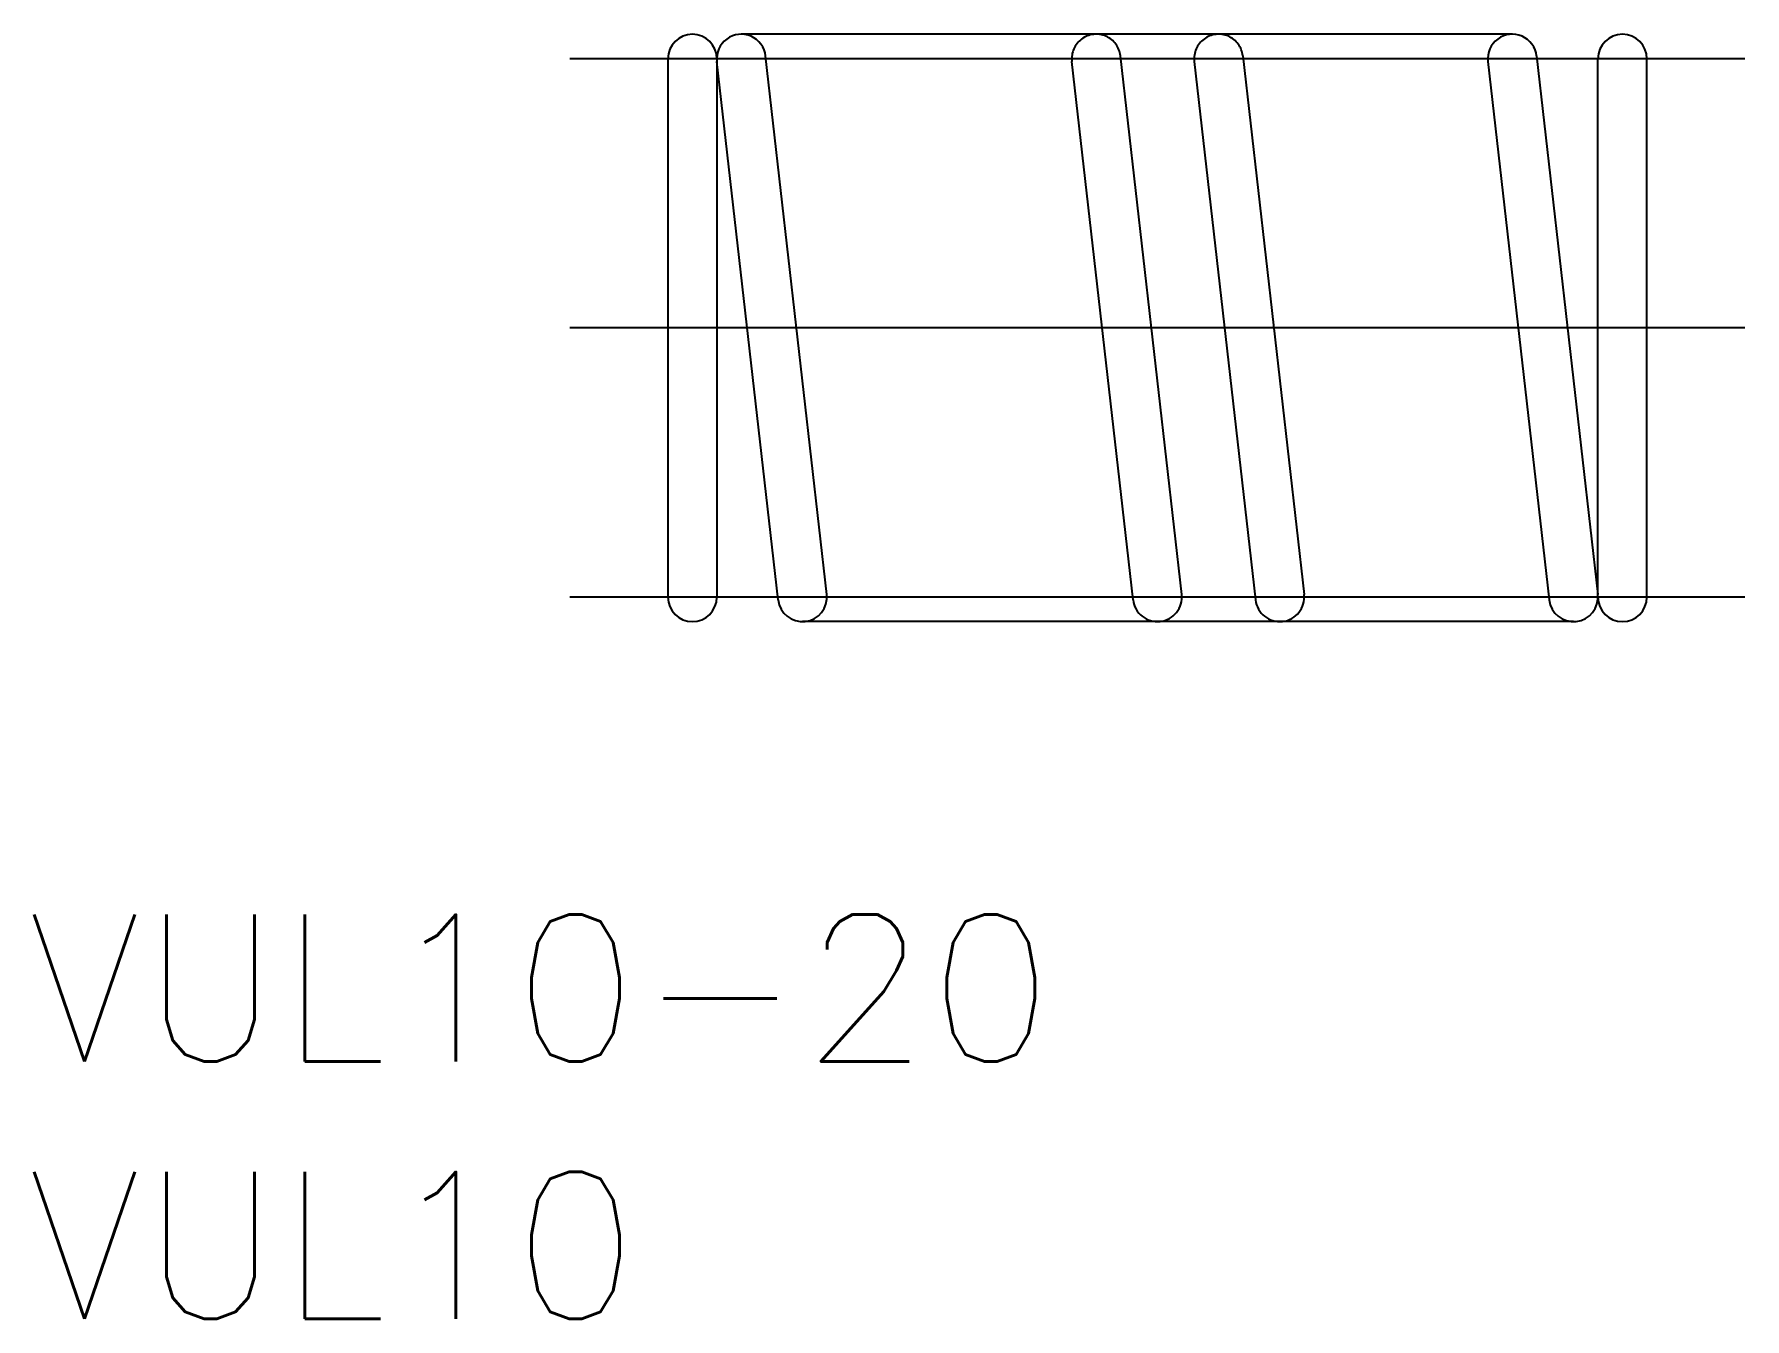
# Model space of a CAD drawing. Extents: x -12.9 to 22, y -20.2 to 6.
import ezdxf

# ---------------------------------------------------------------- set-up
doc = ezdxf.new("R2010")
doc.units = 0
doc.linetypes.add('CENTER', pattern=[50.8, 31.75, -6.35, 6.35, -6.35])
doc.linetypes.add('PHANTOM', pattern=[63.5, 31.75, -6.35, 6.35, -6.35, 6.35, -6.35])
doc.layers.get('0').update_dxf_attribs({"linetype": 'CONTINUOUS'})
doc.layers.add('CENTER', color=1, linetype='CENTER')
doc.styles.get("Standard").update_dxf_attribs({"font": 'txt.shx', "height": 3, "bigfont": 'bigfont.shx'})

msp = doc.modelspace()

# ---------------------------------------------------------------- linework, layer by layer
at = {"color": 3, "linetype": 'PHANTOM'}
for p, q in [((17.25, 6), (1.5, 6)), ((9.503, -5.556), (8.253, 5.444)), ((10.497, -5.444), (9.247, 5.556)), ((10.753, 5.444), (12.003, -5.556)), ((11.747, 5.556), (12.997, -5.444)), ((18.5, -6), (2.75, -6))]:
    msp.add_line(p, q, dxfattribs=at)
at = {"color": 7, "linetype": 'CONTINUOUS'}
for p, q in [((0, 5.5), (0, -5.5)), ((1, 5.5), (1, -5.5)), ((2.253, -5.556), (1.003, 5.444)), ((3.247, -5.444), (1.997, 5.556)), ((16.753, 5.444), (18.003, -5.556)), ((17.747, 5.556), (18.997, -5.444)), ((19, -5.5), (19, 5.5)), ((20, -5.5), (20, 5.5))]:
    msp.add_line(p, q, dxfattribs=at)
for centre, start, end in [((0.5, 5.5), 0, 180), ((1.5, 5.5), 6.4831, 186.4831), ((17.25, 5.5), 6.4831, 186.4831), ((19.5, 5.5), 0, 180), ((0.5, -5.5), 180, 0), ((2.75, -5.5), 186.4831, 6.4831), ((18.5, -5.5), 186.4831, 6.4831), ((19.5, -5.5), 180, 0)]:
    msp.add_arc(centre, 0.5, start, end, dxfattribs=at)
at = {"color": 3, "linetype": 'PHANTOM'}
for centre, start, end in [((8.75, 5.5), 6.4831, 186.4831), ((11.25, 5.5), 6.4831, 186.4831), ((10, -5.5), 186.4831, 6.4831), ((12.5, -5.5), 186.4831, 6.4831)]:
    msp.add_arc(centre, 0.5, start, end, dxfattribs=at)
at = {"layer": 'CENTER', "color": 1, "linetype": 'CENTER'}
for p, q in [((22, 5.5), (-2, 5.5)), ((22, 0), (-2, 0)), ((22, -5.5), (-2, -5.5))]:
    msp.add_line(p, q, dxfattribs=at)

# ---------------------------------------------------------------- texts
at = {"color": 7, "linetype": 'CONTINUOUS'}
for s, p in [('VUL10-20', (-13.074, -14.985)), ('VUL10', (-13.074, -20.243))]:
    msp.add_text(s, height=3, dxfattribs=at).set_placement(p)

doc.saveas('drawing.dxf')
